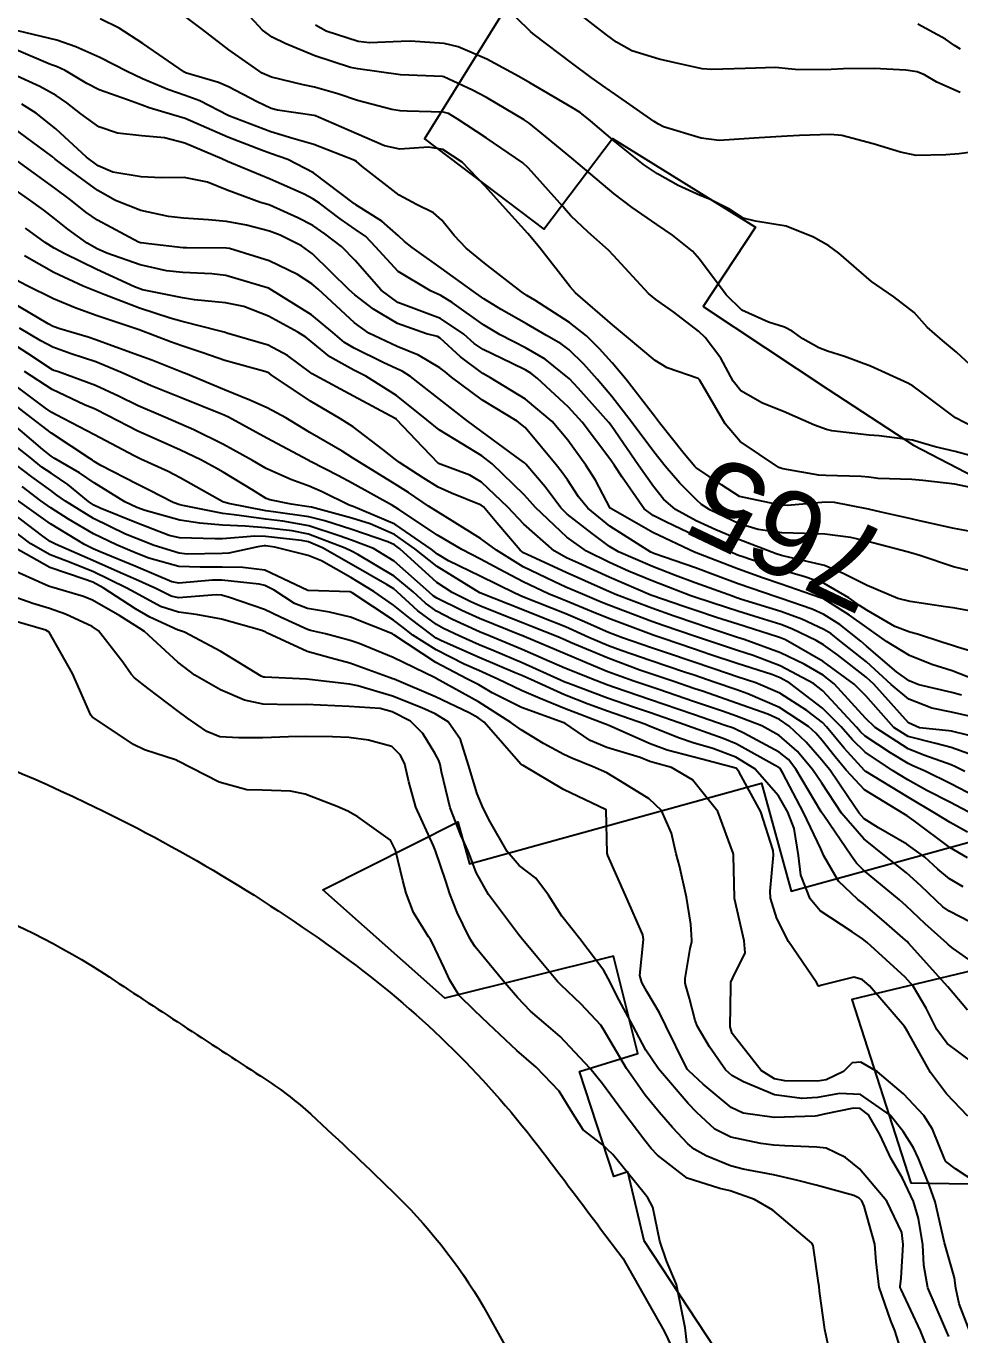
# Model space of a CAD drawing. Header units: metres. Extents: x 318500 to 325275, y 7408834 to 7428799.
# Drawn here: x 321041.2 to 321084.6, y 7409746 to 7409806.8 of the extents above; entities that cross this region are included whole.
import ezdxf
from ezdxf.enums import TextEntityAlignment as Align

# ---------------------------------------------------------------- set-up
doc = ezdxf.new("R2010")
doc.units = ezdxf.units.M
doc.header["$MEASUREMENT"] = 0
for name, color, linetype in [('Cotas', 45, 'Continuous'), ('Curvas de Nivel 1m', 11, 'Continuous'), ('Curvas de Nivel 5m', 15, 'Continuous'), ('Edificações', 30, 'Continuous'), ('Vias Primárias', 230, 'Continuous')]:
    doc.layers.add(name, color=color, linetype=linetype)
doc.styles.add('ARIAL', font='arial.ttf')

msp = doc.modelspace()

# ---------------------------------------------------------------- linework, layer by layer
at = {"layer": 'Curvas de Nivel 1m', "flags": 128}
for points, elevation in [([(321085.726, 7409800.98), (321084.58, 7409800.828), (321083.954, 7409800.774), (321082.579, 7409800.757), (321081.86, 7409800.898), (321080.587, 7409801.296), (321079.132, 7409801.672), (321078.593, 7409801.724), (321077.16, 7409801.673), (321076.591, 7409801.65), (321075.278, 7409801.575), (321074.589, 7409801.517), (321073.422, 7409801.453), (321072.589, 7409801.551), (321070.845, 7409802.078), (321070.598, 7409802.204), (321070.405, 7409802.332), (321068.612, 7409803.583), (321068.152, 7409803.893), (321067.472, 7409804.367), (321066.63, 7409805.015), (321064.779, 7409806.408), (321064.652, 7409806.516), (321062.71, 7409808.43)], 772), ([(321084.623, 7409803.677), (321083.545, 7409804.156), (321082.968, 7409804.499), (321082.635, 7409804.637), (321082.099, 7409804.711), (321080.636, 7409804.798), (321079.197, 7409804.773), (321078.635, 7409804.746), (321077.128, 7409804.735), (321076.635, 7409804.779), (321076.056, 7409804.836), (321074.635, 7409804.796), (321073.082, 7409804.741), (321072.635, 7409804.78), (321071.377, 7409805.059), (321070.639, 7409805.232), (321069.368, 7409805.618), (321068.645, 7409806.016), (321068.186, 7409806.357), (321066.667, 7409807.537)], 773), ([(321085.192, 7409785.314), (321084.38, 7409785.484), (321082.891, 7409785.654), (321082.383, 7409785.698), (321080.814, 7409785.747), (321080.376, 7409785.805), (321080.029, 7409785.847), (321078.377, 7409785.882), (321078.05, 7409785.898), (321076.379, 7409786.191), (321076.191, 7409786.252), (321074.398, 7409787.463), (321073.699, 7409788.281), (321072.673, 7409790.06), (321072.524, 7409790.299), (321072.489, 7409790.348), (321072.441, 7409790.389), (321071.015, 7409790.891), (321070.449, 7409791.228), (321069.117, 7409792.343), (321068.468, 7409792.879), (321066.745, 7409794.376), (321066.494, 7409794.649), (321065.133, 7409796.401), (321064.86, 7409796.742), (321064.527, 7409797.132), (321063.35, 7409798.422), (321062.553, 7409799.323), (321061.486, 7409800.446), (321060.578, 7409801.025), (321059.916, 7409801.134), (321058.578, 7409801.047), (321057.872, 7409801.205), (321056.589, 7409801.762), (321054.804, 7409802.537), (321054.661, 7409802.6), (321054.601, 7409802.614), (321052.895, 7409802.858), (321052.604, 7409802.939), (321051.944, 7409803.239), (321050.613, 7409803.936), (321050.154, 7409804.136), (321048.62, 7409804.597), (321048.604, 7409804.605), (321048.569, 7409804.621), (321046.64, 7409805.955), (321045.528, 7409806.661), (321044.657, 7409807.104)], 768), ([(321085.081, 7409786.814), (321084.399, 7409786.997), (321083.461, 7409787.215), (321082.404, 7409787.527), (321080.857, 7409787.734), (321080.404, 7409787.764), (321078.66, 7409787.963), (321078.407, 7409788.016), (321077.856, 7409788.228), (321076.419, 7409788.86), (321075.441, 7409789.244), (321074.433, 7409789.823), (321074.076, 7409790.275), (321073.508, 7409791.342), (321072.772, 7409792.295), (321072.464, 7409792.585), (321071.322, 7409793.473), (321070.486, 7409794.055), (321070.142, 7409794.333), (321068.516, 7409796.105), (321068.275, 7409796.354), (321067.342, 7409797.182), (321066.536, 7409797.952), (321066.336, 7409798.181), (321066.158, 7409798.386), (321064.566, 7409800.169), (321064.294, 7409800.413), (321062.587, 7409801.577), (321061.244, 7409802.45), (321060.84, 7409802.694), (321060.603, 7409802.762), (321058.921, 7409802.803), (321058.603, 7409802.82), (321058.215, 7409802.882), (321056.608, 7409803.305), (321055.698, 7409803.611), (321054.614, 7409803.924), (321054.094, 7409804.027), (321052.618, 7409804.382), (321052.181, 7409804.574), (321050.636, 7409805.652), (321049.408, 7409806.609), (321048.658, 7409807.162)], 769), ([(321086.08, 7409790.115), (321084.462, 7409791.617), (321083.81, 7409792.15), (321083.096, 7409792.781), (321082.483, 7409793.463), (321081.547, 7409794.179), (321080.501, 7409794.9), (321078.991, 7409796.213), (321078.525, 7409796.559), (321077.803, 7409796.959), (321076.538, 7409797.46), (321075.112, 7409797.693), (321074.544, 7409797.842), (321074.28, 7409798.008), (321073.873, 7409798.28), (321072.974, 7409798.721), (321072.549, 7409798.889), (321071.512, 7409799.36), (321070.564, 7409799.899), (321069.905, 7409800.337), (321068.585, 7409801.382), (321067.444, 7409802.367), (321066.969, 7409802.74), (321066.606, 7409802.968), (321065.707, 7409803.489), (321064.617, 7409804.119), (321064.113, 7409804.415), (321062.632, 7409805.225), (321061.299, 7409805.791), (321060.642, 7409805.953), (321059.073, 7409806.054), (321058.643, 7409806.043), (321057.169, 7409805.978), (321056.643, 7409806.045), (321055.164, 7409806.532), (321054.654, 7409806.798)], 771), ([(321084.645, 7409805.686), (321084.37, 7409805.867), (321083.943, 7409806.151), (321082.66, 7409806.855)], 774), ([(321085.2, 7409783.275), (321084.349, 7409783.423), (321082.737, 7409783.781), (321082.355, 7409783.869), (321080.96, 7409784.184), (321080.361, 7409784.315), (321078.784, 7409784.634), (321078.364, 7409784.651), (321076.608, 7409784.492), (321076.363, 7409784.507), (321076.063, 7409784.553), (321074.366, 7409784.912), (321073.537, 7409785.448), (321072.379, 7409786.222), (321072.336, 7409786.257), (321072.296, 7409786.301), (321071.798, 7409786.9), (321070.655, 7409788.326), (321070.415, 7409788.644), (321069.1, 7409790.343), (321068.448, 7409791.115), (321067.861, 7409791.766), (321067.253, 7409792.368), (321066.469, 7409792.996), (321064.863, 7409794.026), (321064.488, 7409794.247), (321064.242, 7409794.412), (321062.51, 7409795.746), (321061.672, 7409796.443), (321061.112, 7409797.038), (321060.533, 7409797.753), (321060.151, 7409798.08), (321059.354, 7409798.478), (321058.546, 7409798.901), (321056.817, 7409800.257), (321056.569, 7409800.465), (321056.494, 7409800.511), (321054.581, 7409801.262), (321053.602, 7409801.538), (321052.589, 7409801.847), (321050.626, 7409802.59), (321050.6, 7409802.605), (321049.29, 7409803.293), (321048.609, 7409803.541), (321047.791, 7409803.811), (321046.617, 7409804.306), (321045.904, 7409804.657), (321044.63, 7409805.307), (321043.529, 7409805.794), (321042.641, 7409806.102), (321040.833, 7409806.542)], 767), ([(321085.543, 7409781.346), (321084.322, 7409781.637), (321082.745, 7409782.164), (321082.332, 7409782.291), (321082.166, 7409782.339), (321080.339, 7409782.814), (321079.539, 7409783.005), (321078.344, 7409783.159), (321077.394, 7409783.185), (321076.345, 7409783.223), (321075.237, 7409783.371), (321074.351, 7409783.644), (321072.988, 7409784.291), (321072.607, 7409784.541), (321072.365, 7409784.758), (321071.595, 7409785.535), (321070.92, 7409786.322), (321070.39, 7409786.993), (321069.387, 7409788.34), (321068.428, 7409789.548), (321067.752, 7409790.36), (321067.138, 7409791.061), (321066.453, 7409791.727), (321066.074, 7409792.003), (321065.4, 7409792.396), (321064.468, 7409792.925), (321063.297, 7409793.602), (321062.485, 7409794.098), (321061.998, 7409794.437), (321060.506, 7409795.524), (321059.156, 7409796.48), (321058.797, 7409796.76), (321058.525, 7409797.014), (321057.742, 7409797.707), (321056.54, 7409798.464), (321056.511, 7409798.482), (321056.473, 7409798.511), (321054.561, 7409799.943), (321053.373, 7409800.558), (321052.574, 7409800.846), (321052.157, 7409800.993), (321050.585, 7409801.599), (321048.848, 7409802.364), (321048.598, 7409802.466), (321048.069, 7409802.628), (321046.924, 7409802.966), (321046.604, 7409803.088), (321045.925, 7409803.339), (321044.611, 7409803.794), (321044.033, 7409804.097), (321043.03, 7409804.694), (321042.623, 7409804.881), (321042.351, 7409804.977), (321040.635, 7409805.697)], 766), ([(321086.269, 7409777.38), (321084.496, 7409777.917), (321084.278, 7409777.988), (321083.78, 7409778.148), (321082.639, 7409778.52), (321082.284, 7409778.61), (321081.586, 7409778.878), (321080.294, 7409779.625), (321079.953, 7409779.852), (321079.445, 7409780.203), (321078.31, 7409780.863), (321077.358, 7409781.191), (321076.319, 7409781.495), (321074.475, 7409782.121), (321074.329, 7409782.173), (321074.082, 7409782.274), (321072.341, 7409783.061), (321070.94, 7409783.732), (321070.355, 7409784.022), (321069.945, 7409784.334), (321068.911, 7409785.808), (321068.56, 7409786.348), (321068.384, 7409786.601), (321067.053, 7409788.37), (321066.42, 7409789.067), (321064.968, 7409790.402), (321064.672, 7409790.636), (321064.444, 7409790.771), (321063.765, 7409791.099), (321062.453, 7409791.744), (321062.042, 7409792.022), (321061.553, 7409792.444), (321060.471, 7409793.177), (321059.354, 7409793.599), (321058.481, 7409793.923), (321057.71, 7409794.498), (321056.51, 7409795.875), (321055.867, 7409796.52), (321055.102, 7409797.107), (321054.53, 7409797.492), (321053.845, 7409797.862), (321052.539, 7409798.44), (321052.442, 7409798.474), (321052.098, 7409798.574), (321050.548, 7409799.144), (321049.649, 7409799.508), (321048.557, 7409799.727), (321047.484, 7409799.708), (321046.557, 7409799.759), (321045.247, 7409799.976), (321044.564, 7409800.271), (321044.018, 7409800.678), (321042.589, 7409801.987), (321041.685, 7409802.714), (321041.016, 7409803.136)], 764), ([(321086.037, 7409776.113), (321084.26, 7409776.807), (321083.311, 7409777.108), (321082.27, 7409777.523), (321081.207, 7409778.181), (321080.286, 7409778.826), (321079.482, 7409779.392), (321078.299, 7409780.142), (321078.244, 7409780.165), (321078.086, 7409780.223), (321076.309, 7409780.834), (321075.446, 7409781.125), (321074.319, 7409781.531), (321072.352, 7409782.3), (321072.33, 7409782.307), (321072.315, 7409782.316), (321070.344, 7409783.233), (321068.384, 7409784.35), (321068.36, 7409784.372), (321067.677, 7409785.664), (321067.229, 7409786.367), (321066.397, 7409787.527), (321065.664, 7409788.391), (321064.425, 7409789.437), (321062.793, 7409790.426), (321062.442, 7409790.63), (321061.396, 7409791.393), (321060.458, 7409792.267), (321060.336, 7409792.339), (321059.828, 7409792.469), (321058.467, 7409792.942), (321057.361, 7409793.616), (321056.487, 7409794.282), (321056.229, 7409794.514), (321054.515, 7409796.187), (321054.016, 7409796.548), (321053.015, 7409797.053), (321052.527, 7409797.235), (321051.456, 7409797.507), (321050.531, 7409797.681), (321049.688, 7409797.759), (321048.532, 7409797.842), (321047.825, 7409797.922), (321046.535, 7409798.2), (321045.359, 7409798.662), (321044.547, 7409799.131), (321042.999, 7409800.258), (321042.568, 7409800.587), (321042.417, 7409800.702), (321040.59, 7409802.05)], 763), ([(321084.687, 7409775.69), (321084.245, 7409775.802), (321082.706, 7409776.163), (321082.253, 7409776.341), (321081.675, 7409776.759), (321080.277, 7409777.96), (321080.002, 7409778.194), (321079.036, 7409778.958), (321078.292, 7409779.434), (321077.749, 7409779.683), (321076.299, 7409780.176), (321076.069, 7409780.252), (321074.309, 7409780.859), (321073.396, 7409781.201), (321072.319, 7409781.599), (321070.389, 7409782.269), (321070.329, 7409782.292), (321070.249, 7409782.331), (321068.348, 7409783.527), (321067.327, 7409784.365), (321066.893, 7409784.899), (321066.373, 7409785.686), (321066.081, 7409786.089), (321065.852, 7409786.388), (321064.406, 7409788.115), (321064.038, 7409788.414), (321062.424, 7409789.378), (321060.98, 7409790.452), (321060.683, 7409790.697), (321060.444, 7409790.889), (321059.446, 7409791.471), (321058.454, 7409791.876), (321057.138, 7409792.503), (321056.467, 7409792.985), (321054.787, 7409794.536), (321054.494, 7409794.787), (321053.832, 7409795.218), (321052.509, 7409795.863), (321050.671, 7409796.435), (321050.518, 7409796.451), (321048.678, 7409796.457), (321048.518, 7409796.462), (321046.915, 7409796.644), (321046.557, 7409796.686), (321046.52, 7409796.697), (321046.44, 7409796.732), (321044.531, 7409797.751), (321043.98, 7409798.124), (321043.27, 7409798.689), (321042.548, 7409799.239), (321040.787, 7409800.506)], 762), ([(321085.808, 7409774.535), (321084.231, 7409774.889), (321083.314, 7409775.073), (321082.24, 7409775.489), (321081.413, 7409776.178), (321080.266, 7409777.224), (321079.037, 7409778.209), (321078.608, 7409778.54), (321078.285, 7409778.739), (321077.269, 7409779.214), (321076.293, 7409779.566), (321074.423, 7409780.144), (321074.299, 7409780.187), (321074.233, 7409780.205), (321074.043, 7409780.274), (321072.309, 7409780.908), (321071.388, 7409781.24), (321070.32, 7409781.652), (321068.738, 7409782.346), (321068.333, 7409782.583), (321067.519, 7409783.185), (321066.356, 7409784.085), (321066.061, 7409784.384), (321065.332, 7409785.358), (321064.441, 7409786.409), (321064.381, 7409786.467), (321064.167, 7409786.629), (321062.402, 7409787.922), (321061.69, 7409788.441), (321060.424, 7409789.424), (321059.084, 7409790.48), (321058.684, 7409790.728), (321058.443, 7409790.838), (321057.804, 7409791.138), (321056.453, 7409791.805), (321056.008, 7409792.069), (321055.472, 7409792.525), (321054.472, 7409793.354), (321052.512, 7409794.57), (321052.49, 7409794.582), (321052.474, 7409794.587), (321050.499, 7409795.174), (321049.839, 7409795.26), (321048.5, 7409795.314), (321047.736, 7409795.397), (321046.505, 7409795.678), (321044.958, 7409796.22), (321044.516, 7409796.417), (321044.055, 7409796.677), (321043.157, 7409797.321), (321042.531, 7409797.819), (321042.034, 7409798.207), (321041.321, 7409798.718), (321040.548, 7409799.256)], 761), ([(321085.036, 7409772.955), (321084.211, 7409773.255), (321083.492, 7409773.43), (321082.216, 7409773.77), (321081.544, 7409774.177), (321080.242, 7409775.644), (321079.694, 7409776.198), (321078.265, 7409777.251), (321076.507, 7409778.247), (321076.353, 7409778.321), (321076.281, 7409778.346), (321076.141, 7409778.392), (321074.287, 7409778.976), (321073.302, 7409779.296), (321072.293, 7409779.63), (321071.788, 7409779.801), (321070.3, 7409780.308), (321070.244, 7409780.331), (321068.312, 7409781.171), (321066.883, 7409781.81), (321066.325, 7409782.062), (321065.754, 7409782.389), (321064.348, 7409783.633), (321063.606, 7409784.418), (321062.371, 7409785.57), (321061.83, 7409785.894), (321060.38, 7409786.447), (321059.658, 7409787.204), (321058.434, 7409788.49), (321058.41, 7409788.511), (321058.363, 7409788.538), (321056.426, 7409789.571), (321054.644, 7409790.537), (321054.514, 7409790.612), (321054.441, 7409790.662), (321053.356, 7409791.463), (321052.454, 7409791.947), (321050.547, 7409792.501), (321050.459, 7409792.524), (321050.409, 7409792.54), (321050.224, 7409792.594), (321048.466, 7409793.045), (321047.908, 7409793.189), (321046.475, 7409793.651), (321044.872, 7409794.278), (321044.486, 7409794.432), (321043.86, 7409794.679), (321042.499, 7409795.32), (321041.136, 7409796.095)], 759), ([(321084.841, 7409772.13), (321084.415, 7409772.35), (321084.203, 7409772.442), (321082.941, 7409772.892), (321082.21, 7409773.195), (321080.681, 7409774.185), (321080.226, 7409774.617), (321078.766, 7409776.212), (321078.256, 7409776.614), (321077.371, 7409777.126), (321076.271, 7409777.652), (321074.581, 7409778.267), (321074.281, 7409778.365), (321072.834, 7409778.841), (321072.287, 7409779.024), (321071.326, 7409779.35), (321070.294, 7409779.718), (321068.649, 7409780.347), (321068.302, 7409780.492), (321068.056, 7409780.601), (321066.315, 7409781.384), (321064.537, 7409782.197), (321064.328, 7409782.298), (321064.172, 7409782.412), (321063.083, 7409783.689), (321062.466, 7409784.429), (321062.361, 7409784.512), (321060.981, 7409785.065), (321060.369, 7409785.349), (321059.672, 7409785.77), (321058.569, 7409786.487), (321058.382, 7409786.626), (321057.787, 7409787.098), (321056.405, 7409788.151), (321055.826, 7409788.519), (321054.422, 7409789.34), (321052.606, 7409790.568), (321052.507, 7409790.636), (321052.441, 7409790.673), (321052.299, 7409790.714), (321050.446, 7409791.233), (321049.422, 7409791.578), (321048.453, 7409791.915), (321047.926, 7409792.099), (321046.46, 7409792.65), (321044.47, 7409793.313), (321043.49, 7409793.67), (321042.481, 7409794.091), (321041.23, 7409794.719), (321040.496, 7409795.104)], 758), ([(321085.322, 7409770.983), (321084.191, 7409771.567), (321083.007, 7409772.158), (321082.43, 7409772.394), (321082.203, 7409772.501), (321081.387, 7409773), (321080.216, 7409773.78), (321080.001, 7409773.976), (321079.806, 7409774.196), (321078.245, 7409775.879), (321077.807, 7409776.227), (321076.262, 7409777.041), (321075.01, 7409777.521), (321074.272, 7409777.757), (321072.65, 7409778.294), (321072.37, 7409778.387), (321072.281, 7409778.418), (321070.866, 7409778.902), (321070.288, 7409779.108), (321069.07, 7409779.564), (321068.295, 7409779.861), (321067.945, 7409780.003), (321067.07, 7409780.368), (321066.305, 7409780.703), (321065.737, 7409780.96), (321064.319, 7409781.647), (321063.072, 7409782.423), (321062.338, 7409782.962), (321061.017, 7409783.783), (321060.356, 7409784.179), (321059.917, 7409784.467), (321058.984, 7409785.099), (321058.37, 7409785.486), (321056.7, 7409786.507), (321056.383, 7409786.709), (321055.895, 7409787.01), (321054.4, 7409787.889), (321053.283, 7409788.557), (321052.417, 7409789.034), (321051.609, 7409789.391), (321050.429, 7409789.872), (321048.612, 7409790.617), (321048.486, 7409790.665), (321048.441, 7409790.685), (321047.048, 7409791.243), (321046.448, 7409791.465), (321045.207, 7409791.908), (321044.455, 7409792.191), (321044.095, 7409792.314), (321042.783, 7409792.695), (321042.462, 7409792.812), (321042.24, 7409792.927), (321040.479, 7409793.975)], 757), ([(321085.265, 7409770.124), (321084.178, 7409770.693), (321083.085, 7409771.258), (321082.194, 7409771.752), (321081.48, 7409772.177), (321080.209, 7409773.041), (321079.616, 7409773.601), (321079.093, 7409774.207), (321078.233, 7409775.084), (321076.703, 7409776.243), (321076.254, 7409776.495), (321075.867, 7409776.643), (321074.263, 7409777.154), (321072.988, 7409777.571), (321072.273, 7409777.812), (321070.776, 7409778.323), (321070.403, 7409778.45), (321070.282, 7409778.493), (321070.029, 7409778.586), (321068.289, 7409779.239), (321067.496, 7409779.566), (321066.297, 7409780.06), (321066.067, 7409780.152), (321065.491, 7409780.392), (321064.308, 7409780.953), (321063.197, 7409781.541), (321062.324, 7409781.997), (321061.469, 7409782.443), (321060.34, 7409783.121), (321058.541, 7409784.303), (321058.359, 7409784.42), (321058.234, 7409784.491), (321056.37, 7409785.535), (321055.731, 7409785.877), (321054.433, 7409786.539), (321054.38, 7409786.567), (321054.321, 7409786.6), (321052.396, 7409787.626), (321050.612, 7409788.588), (321050.411, 7409788.686), (321050.254, 7409788.751), (321048.423, 7409789.49), (321047.017, 7409790.056), (321046.435, 7409790.311), (321045.682, 7409790.658), (321044.445, 7409791.168), (321043.299, 7409791.538), (321042.452, 7409791.852), (321041.892, 7409792.146), (321040.897, 7409792.723)], 756), ([(321084.966, 7409768.128), (321084.147, 7409768.613), (321082.484, 7409769.847), (321082.169, 7409770.078), (321082.012, 7409770.172), (321080.187, 7409771.292), (321079.324, 7409772.203), (321078.819, 7409772.823), (321078.214, 7409773.573), (321077.913, 7409773.921), (321077.573, 7409774.23), (321076.233, 7409775.107), (321074.761, 7409775.746), (321074.245, 7409775.926), (321073.188, 7409776.286), (321072.255, 7409776.605), (321071.811, 7409776.752), (321070.264, 7409777.28), (321068.864, 7409777.751), (321068.274, 7409777.97), (321067.374, 7409778.364), (321066.617, 7409778.709), (321066.285, 7409778.852), (321065.184, 7409779.291), (321064.292, 7409779.645), (321062.3, 7409780.43), (321060.318, 7409781.652), (321059.283, 7409782.476), (321058.34, 7409783.151), (321057.203, 7409783.645), (321056.351, 7409783.91), (321054.478, 7409784.418), (321054.358, 7409784.438), (321053.532, 7409784.552), (321052.544, 7409784.75), (321052.363, 7409784.824), (321051.746, 7409785.197), (321050.374, 7409786.035), (321050.019, 7409786.238), (321049.332, 7409786.606), (321048.387, 7409787.064), (321047.627, 7409787.396), (321046.4, 7409787.951), (321045.021, 7409788.664), (321044.414, 7409788.963), (321043.927, 7409789.168), (321042.428, 7409789.888), (321041.129, 7409790.72)], 754), ([(321084.771, 7409766.775), (321084.13, 7409767.155), (321083.593, 7409767.606), (321082.983, 7409768.157), (321082.149, 7409768.768), (321080.829, 7409769.515), (321080.166, 7409769.937), (321079.933, 7409770.194), (321079.409, 7409770.974), (321078.567, 7409772.214), (321078.405, 7409772.42), (321078.204, 7409772.663), (321077.476, 7409773.495), (321076.686, 7409774.243), (321076.225, 7409774.556), (321075.688, 7409774.796), (321074.236, 7409775.309), (321072.689, 7409775.848), (321072.245, 7409775.995), (321071.324, 7409776.314), (321070.255, 7409776.676), (321069.742, 7409776.851), (321068.266, 7409777.394), (321066.516, 7409778.136), (321066.278, 7409778.239), (321065.926, 7409778.385), (321064.743, 7409778.861), (321064.286, 7409779.042), (321063.266, 7409779.445), (321062.294, 7409779.837), (321061.88, 7409780.02), (321061.011, 7409780.449), (321060.307, 7409780.922), (321058.577, 7409782.486), (321058.333, 7409782.67), (321058.022, 7409782.806), (321056.343, 7409783.385), (321055.101, 7409783.776), (321054.351, 7409783.966), (321052.714, 7409784.206), (321052.355, 7409784.251), (321050.623, 7409784.587), (321050.361, 7409784.67), (321049.122, 7409785.363), (321048.372, 7409785.777), (321047.814, 7409786.068), (321046.55, 7409786.647), (321046.381, 7409786.729), (321046.234, 7409786.799), (321044.396, 7409787.768), (321042.611, 7409788.697), (321042.412, 7409788.809), (321042.108, 7409789.011), (321040.433, 7409790.269)], 753), ([(321085.111, 7409765.131), (321084.113, 7409765.643), (321083.826, 7409765.855), (321083.511, 7409766.149), (321082.794, 7409766.827), (321082.133, 7409767.437), (321081.184, 7409768.18), (321080.152, 7409769.016), (321079.11, 7409770.206), (321078.191, 7409771.594), (321077.766, 7409772.227), (321077.056, 7409773.084), (321076.216, 7409773.816), (321075.403, 7409774.258), (321074.227, 7409774.707), (321073.576, 7409774.934), (321072.236, 7409775.392), (321070.628, 7409775.941), (321070.246, 7409776.07), (321069.454, 7409776.338), (321068.256, 7409776.77), (321067.581, 7409777.04), (321066.268, 7409777.598), (321064.354, 7409778.409), (321064.302, 7409778.432), (321064.28, 7409778.439), (321064.232, 7409778.459), (321062.288, 7409779.241), (321061.459, 7409779.61), (321060.297, 7409780.181), (321060.13, 7409780.295), (321059.943, 7409780.465), (321058.321, 7409781.914), (321057.356, 7409782.5), (321056.336, 7409782.889), (321055.768, 7409783.089), (321054.345, 7409783.544), (321053.147, 7409783.759), (321052.349, 7409783.859), (321050.883, 7409784.054), (321050.353, 7409784.121), (321048.49, 7409784.486), (321048.359, 7409784.52), (321048.049, 7409784.625), (321046.925, 7409785.201), (321046.368, 7409785.482), (321044.689, 7409786.355), (321044.379, 7409786.542), (321044.301, 7409786.593), (321044.178, 7409786.673), (321042.397, 7409787.852), (321041.252, 7409788.717), (321040.42, 7409789.37)], 752), ([(321086.068, 7409762.671), (321084.303, 7409763.921), (321084.089, 7409764.091), (321084.028, 7409764.141), (321083.006, 7409765.059), (321082.116, 7409765.898), (321081.813, 7409766.173), (321080.134, 7409767.561), (321079.816, 7409767.875), (321079.58, 7409768.198), (321078.296, 7409770.09), (321078.199, 7409770.22), (321078.171, 7409770.265), (321076.996, 7409772.238), (321076.649, 7409772.688), (321076.208, 7409773.037), (321074.568, 7409773.915), (321074.218, 7409774.09), (321074.093, 7409774.146), (321073.708, 7409774.278), (321072.227, 7409774.788), (321071.506, 7409775.036), (321070.237, 7409775.464), (321068.557, 7409776.035), (321068.247, 7409776.142), (321067.689, 7409776.358), (321066.258, 7409776.942), (321065.298, 7409777.361), (321064.271, 7409777.805), (321062.777, 7409778.425), (321062.282, 7409778.631), (321061.034, 7409779.196), (321060.291, 7409779.585), (321059.778, 7409779.95), (321059.203, 7409780.476), (321058.311, 7409781.211), (321056.623, 7409782.209), (321056.328, 7409782.371), (321056.047, 7409782.514), (321054.339, 7409783.157), (321053.579, 7409783.313), (321052.343, 7409783.457), (321051.387, 7409783.537), (321050.345, 7409783.573), (321049.284, 7409783.668), (321048.348, 7409783.816), (321046.738, 7409784.26), (321046.356, 7409784.399), (321045.8, 7409784.656), (321044.369, 7409785.546), (321043.699, 7409786.006), (321042.509, 7409786.698), (321042.381, 7409786.781), (321041.991, 7409787.101), (321040.406, 7409788.438)], 751), ([(321085.89, 7409758.112), (321084.03, 7409759.499), (321083.539, 7409760.148), (321083.04, 7409761.146), (321082.436, 7409762.164), (321082.066, 7409762.589), (321080.3, 7409764.188), (321080.093, 7409764.36), (321079.6, 7409764.695), (321078.112, 7409765.67), (321077.65, 7409766.227), (321077.22, 7409767.323), (321077.108, 7409768.235), (321076.912, 7409769.485), (321076.619, 7409770.243), (321076.181, 7409771.001), (321075.084, 7409772.261), (321074.205, 7409772.805), (321073.123, 7409773.2), (321072.212, 7409773.476), (321071.583, 7409773.679), (321070.219, 7409774.232), (321069.962, 7409774.333), (321068.229, 7409774.938), (321067.333, 7409775.265), (321066.24, 7409775.695), (321064.672, 7409776.404), (321064.253, 7409776.592), (321063.942, 7409776.726), (321062.265, 7409777.435), (321060.522, 7409778.211), (321060.278, 7409778.333), (321060.078, 7409778.463), (321059.055, 7409779.246), (321058.294, 7409779.866), (321057.375, 7409780.499), (321056.309, 7409781.141), (321054.935, 7409781.916), (321054.324, 7409782.173), (321052.771, 7409782.563), (321052.331, 7409782.623), (321052.277, 7409782.625), (321051.974, 7409782.574), (321050.628, 7409782.285), (321050.325, 7409782.266), (321048.701, 7409782.238), (321048.325, 7409782.276), (321047.156, 7409782.638), (321046.335, 7409782.958), (321045.832, 7409783.161), (321044.348, 7409783.881), (321043.041, 7409784.69), (321042.644, 7409784.977), (321042.365, 7409785.182), (321041.483, 7409785.825), (321040.379, 7409786.661)], 749), ([(321084.988, 7409756.125), (321083.995, 7409757.162), (321083.251, 7409758.151), (321082.22, 7409759.984), (321082.114, 7409760.169), (321082.088, 7409760.216), (321082.041, 7409760.289), (321080.414, 7409762.186), (321080.064, 7409762.468), (321079.685, 7409762.576), (321078.199, 7409762.218), (321078.06, 7409762.173), (321078.021, 7409762.182), (321078.006, 7409762.221), (321077.953, 7409762.33), (321076.652, 7409764.242), (321076.106, 7409765.313), (321075.815, 7409766.253), (321075.79, 7409766.586), (321075.951, 7409768.252), (321075.935, 7409768.46), (321075.362, 7409770.258), (321074.356, 7409772.11), (321074.229, 7409772.27), (321074.2, 7409772.287), (321072.619, 7409772.709), (321072.205, 7409772.815), (321071.015, 7409773.125), (321070.211, 7409773.42), (321068.299, 7409774.27), (321068.219, 7409774.298), (321068.183, 7409774.314), (321068.096, 7409774.352), (321066.23, 7409775.069), (321065.108, 7409775.526), (321064.242, 7409775.895), (321063.142, 7409776.421), (321062.256, 7409776.828), (321061.574, 7409777.126), (321060.27, 7409777.785), (321059.192, 7409778.476), (321058.674, 7409778.874), (321058.287, 7409779.171), (321056.367, 7409780.442), (321056.3, 7409780.473), (321056.271, 7409780.482), (321054.3, 7409780.54), (321052.314, 7409781.485), (321051.284, 7409781.612), (321050.316, 7409781.627), (321049.298, 7409781.622), (321048.316, 7409781.657), (321046.92, 7409782.042), (321046.325, 7409782.284), (321045.413, 7409782.659), (321044.338, 7409783.176), (321043.183, 7409783.852), (321042.355, 7409784.383), (321041.894, 7409784.707), (321041.02, 7409785.373)], 748), ([(321085.075, 7409746.122), (321084.587, 7409747.411), (321084.432, 7409748.132), (321084.37, 7409748.618), (321083.922, 7409750.14), (321083.901, 7409750.239), (321083.46, 7409752.147), (321083.205, 7409752.887), (321082.688, 7409754.159), (321082.453, 7409754.651), (321081.972, 7409755.416), (321081.368, 7409756.176), (321079.994, 7409757.136), (321079.023, 7409757.177), (321077.992, 7409756.998), (321077.269, 7409756.953), (321075.993, 7409757.121), (321074.549, 7409757.717), (321074.006, 7409758.021), (321073.719, 7409758.274), (321072.971, 7409759.341), (321072.415, 7409760.294), (321072.313, 7409760.567), (321072.053, 7409761.6), (321071.892, 7409762.137), (321071.848, 7409762.303), (321071.844, 7409762.523), (321072.084, 7409763.911), (321072.15, 7409764.238), (321072.152, 7409764.299), (321072.101, 7409765.039), (321071.914, 7409766.303), (321071.574, 7409767.748), (321071.426, 7409768.311), (321071.203, 7409769.266), (321070.751, 7409770.321), (321070.178, 7409770.872), (321068.839, 7409771.694), (321068.196, 7409772.07), (321067.57, 7409772.359), (321066.581, 7409772.752), (321066.206, 7409772.931), (321065.254, 7409773.438), (321064.217, 7409774.07), (321063.74, 7409774.415), (321062.234, 7409775.372), (321060.274, 7409776.46), (321060.25, 7409776.475), (321060.221, 7409776.49), (321058.264, 7409777.429), (321056.689, 7409778.09), (321056.276, 7409778.228), (321055.132, 7409778.527), (321054.434, 7409778.69), (321054.282, 7409778.733), (321053.034, 7409779.305), (321052.291, 7409779.662), (321050.662, 7409780.221), (321050.297, 7409780.325), (321050.041, 7409780.337), (321048.296, 7409780.201), (321047.951, 7409780.279), (321047.239, 7409780.636), (321046.306, 7409781.058), (321045.6, 7409781.368), (321044.319, 7409781.943), (321042.576, 7409782.696), (321042.332, 7409782.826), (321041.92, 7409783.122), (321040.354, 7409784.306)], 746), ([(321085.938, 7409752.676), (321084.405, 7409753.682), (321083.958, 7409754.022), (321083.893, 7409754.141), (321083.34, 7409755.516), (321082.941, 7409756.156), (321081.995, 7409757.168), (321080.777, 7409758.182), (321080.017, 7409758.643), (321079.614, 7409758.598), (321079.201, 7409758.202), (321078.405, 7409757.813), (321078.003, 7409757.752), (321076.471, 7409757.775), (321076.004, 7409757.863), (321075.378, 7409758.256), (321074.036, 7409759.97), (321073.931, 7409760.272), (321073.961, 7409762.173), (321073.964, 7409762.271), (321073.974, 7409762.359), (321074.064, 7409762.551), (321074.631, 7409763.715), (321074.591, 7409764.265), (321074.145, 7409766.245), (321074.138, 7409766.27), (321074.127, 7409766.932), (321074.095, 7409768.226), (321074.088, 7409768.271), (321074.075, 7409768.337), (321073.36, 7409770.282), (321072.192, 7409771.746), (321071.203, 7409772.315), (321070.414, 7409772.538), (321070.203, 7409772.605), (321069.759, 7409772.78), (321068.209, 7409773.253), (321067.431, 7409773.581), (321066.245, 7409774.38), (321066.22, 7409774.393), (321066.202, 7409774.399), (321064.231, 7409775.111), (321062.876, 7409775.788), (321062.246, 7409776.155), (321061.696, 7409776.438), (321060.261, 7409777.205), (321058.306, 7409778.49), (321058.235, 7409778.536), (321056.288, 7409779.303), (321055.306, 7409779.541), (321054.292, 7409779.702), (321053.68, 7409779.935), (321052.733, 7409780.564), (321052.303, 7409780.782), (321052.042, 7409780.835), (321050.307, 7409781.027), (321049.873, 7409781.03), (321048.304, 7409780.886), (321047.979, 7409780.95), (321046.315, 7409781.656), (321044.645, 7409782.347), (321044.327, 7409782.481), (321043.929, 7409782.676), (321042.344, 7409783.642), (321040.822, 7409784.723)], 747), ([(321083.411, 7409744.562), (321082.786, 7409746.156), (321081.879, 7409748.078), (321081.841, 7409748.17), (321081.835, 7409748.216), (321081.884, 7409748.6), (321081.984, 7409750.169), (321081.908, 7409750.724), (321081.221, 7409752.177), (321079.952, 7409753.677), (321079.295, 7409754.2), (321078.395, 7409754.644), (321077.965, 7409754.688), (321076.47, 7409754.748), (321075.965, 7409754.785), (321075.369, 7409754.853), (321073.969, 7409755.152), (321073.22, 7409755.528), (321072.386, 7409756.294), (321071.986, 7409756.711), (321070.598, 7409758.321), (321070.023, 7409759.2), (321069.415, 7409760.336), (321068.673, 7409761.724), (321068.365, 7409762.347), (321068.068, 7409762.894), (321066.942, 7409764.367), (321066.106, 7409765.421), (321065.492, 7409766.389), (321064.907, 7409767.177), (321064.134, 7409767.773), (321063.577, 7409768.416), (321062.786, 7409769.798), (321062.462, 7409770.427), (321062.18, 7409771.095), (321061.768, 7409772.436), (321061.396, 7409773.627), (321060.821, 7409774.451), (321060.225, 7409774.82), (321059.599, 7409775.1), (321058.237, 7409775.639), (321056.634, 7409776.116), (321056.245, 7409776.188), (321054.375, 7409776.412), (321054.248, 7409776.424), (321052.305, 7409776.514), (321052.249, 7409776.524), (321052.143, 7409776.571), (321050.267, 7409777.71), (321048.572, 7409778.616), (321048.345, 7409778.683), (321048.281, 7409778.709), (321046.956, 7409779.309), (321046.29, 7409779.692), (321044.798, 7409780.665), (321044.304, 7409780.931), (321043.91, 7409781.072), (321042.314, 7409781.617), (321040.353, 7409782.706)], 744), ([(321081.838, 7409745.385), (321081.585, 7409746.173), (321081.41, 7409746.621), (321080.859, 7409748.18), (321080.718, 7409749.355), (321080.663, 7409750.182), (321080.166, 7409751.948), (321080.051, 7409752.189), (321079.932, 7409752.322), (321079.689, 7409752.438), (321077.941, 7409752.927), (321077.019, 7409753.159), (321075.947, 7409753.404), (321074.548, 7409753.667), (321073.953, 7409753.827), (321072.814, 7409754.287), (321072.263, 7409754.596), (321071.965, 7409754.845), (321071.263, 7409755.601), (321070.642, 7409756.32), (321069.992, 7409757.109), (321069.122, 7409758.339), (321068.037, 7409760.179), (321067.921, 7409760.352), (321067.008, 7409761.324), (321066.059, 7409762.233), (321065.983, 7409762.305), (321065.909, 7409762.382), (321064.976, 7409763.498), (321064.216, 7409764.408), (321064.092, 7409764.558), (321062.703, 7409766.424), (321062.13, 7409767.453), (321061.867, 7409768.163), (321061.757, 7409768.436), (321061.419, 7409769.172), (321060.915, 7409770.449), (321060.524, 7409772.126), (321060.45, 7409772.456), (321060.387, 7409772.642), (321060.205, 7409772.985), (321059.65, 7409773.904), (321059.078, 7409774.477), (321058.226, 7409774.916), (321057.665, 7409775.059), (321056.23, 7409775.157), (321055.562, 7409775.189), (321054.231, 7409775.245), (321053.55, 7409775.23), (321052.23, 7409775.257), (321051.355, 7409775.457), (321050.24, 7409775.925), (321049.045, 7409776.608), (321048.259, 7409777.218), (321046.718, 7409778.643), (321046.448, 7409778.814), (321046.283, 7409778.911), (321045.572, 7409779.372), (321044.294, 7409780.093), (321043.885, 7409780.265), (321042.4, 7409780.699), (321042.3, 7409780.73), (321042.256, 7409780.746), (321040.313, 7409781.609)], 743), ([(321078.481, 7409745.57), (321078.332, 7409746.213), (321078.094, 7409748), (321078.069, 7409748.217), (321078.046, 7409748.382), (321077.893, 7409749.474), (321077.793, 7409750.115), (321077.73, 7409750.223), (321075.923, 7409751.765), (321075.061, 7409752.259), (321073.936, 7409752.652), (321073.45, 7409752.764), (321071.944, 7409753.25), (321070.554, 7409754.321), (321070.265, 7409754.628), (321069.967, 7409754.993), (321068.945, 7409756.34), (321067.999, 7409757.624), (321067.409, 7409758.359), (321066.032, 7409759.827), (321065.391, 7409760.39), (321064.657, 7409761.012), (321064.052, 7409761.639), (321063.381, 7409762.417), (321062.083, 7409763.995), (321061.907, 7409764.252), (321061.803, 7409764.434), (321061.244, 7409765.58), (321060.912, 7409766.448), (321060.717, 7409767.043), (321060.243, 7409768.458), (321060.143, 7409768.689), (321059.329, 7409770.473), (321059.004, 7409771.662), (321058.812, 7409772.481), (321058.617, 7409772.897), (321058.208, 7409773.296), (321057.122, 7409773.589), (321056.212, 7409773.71), (321055.445, 7409773.754), (321054.212, 7409773.766), (321053.411, 7409773.751), (321052.211, 7409773.703), (321051.095, 7409773.697), (321050.212, 7409773.749), (321049.604, 7409773.989), (321048.712, 7409774.613), (321048.225, 7409774.972), (321046.891, 7409775.989), (321046.248, 7409776.485), (321046.095, 7409776.652), (321045.699, 7409777.215), (321044.573, 7409778.667), (321044.282, 7409778.876), (321043.048, 7409779.449), (321042.29, 7409779.706), (321041.517, 7409779.937), (321040.296, 7409780.369)], 742), ([(321072.083, 7409744.296), (321071.85, 7409746.3), (321071.446, 7409748.307), (321070.984, 7409749.407), (321070.663, 7409750.319), (321070.346, 7409751.901), (321070.109, 7409752.327), (321069.933, 7409752.556), (321068.479, 7409754.345), (321067.965, 7409754.825), (321067.098, 7409755.49), (321066.552, 7409756.371), (321065.994, 7409757.284), (321064.913, 7409758.396), (321064.021, 7409759.174), (321062.707, 7409760.423), (321062.046, 7409761.034), (321061.342, 7409761.729), (321060.91, 7409762.447), (321060.64, 7409763.023), (321060.086, 7409764.19), (321059.99, 7409764.363), (321059.91, 7409764.463), (321059.215, 7409765.582), (321058.872, 7409766.479), (321058.717, 7409767.072), (321058.384, 7409768.486), (321058.147, 7409768.949), (321056.634, 7409770.034), (321056.167, 7409770.288), (321055.665, 7409770.518), (321054.178, 7409771.082), (321053.499, 7409771.231), (321052.18, 7409771.264), (321051.477, 7409771.281), (321050.186, 7409771.647), (321048.279, 7409772.619), (321048.228, 7409772.648), (321048.2, 7409772.662), (321046.712, 7409773.149), (321046.207, 7409773.396), (321044.287, 7409774.669), (321044.221, 7409774.747), (321043.364, 7409776.683), (321042.279, 7409778.604), (321042.12, 7409778.702), (321040.685, 7409779.125)], 741)]:
    msp.add_lwpolyline(points, dxfattribs=dict(at, elevation=elevation))
at = {"layer": 'Curvas de Nivel 5m', "flags": 128}
for points, elevation in [([(321085.246, 7409788.127), (321084.416, 7409788.557), (321082.867, 7409789.73), (321082.438, 7409790.032), (321082.191, 7409790.172), (321080.452, 7409790.966), (321079.246, 7409791.421), (321078.462, 7409791.659), (321078.051, 7409791.813), (321077.311, 7409792.237), (321076.811, 7409792.591), (321076.468, 7409792.778), (321075.715, 7409793.014), (321074.479, 7409793.567), (321073.752, 7409794.281), (321072.514, 7409795.929), (321072.179, 7409796.305), (321071.262, 7409797.054), (321070.532, 7409797.551), (321069.379, 7409798.342), (321068.549, 7409798.973), (321066.864, 7409800.376), (321066.574, 7409800.622), (321065.35, 7409801.637), (321064.598, 7409802.248), (321064.362, 7409802.412), (321062.61, 7409803.437), (321061.962, 7409803.788), (321060.619, 7409804.401), (321060.571, 7409804.412), (321058.62, 7409804.49), (321056.624, 7409804.774), (321056.296, 7409804.844), (321054.633, 7409805.381), (321053.254, 7409805.948), (321052.645, 7409806.243), (321052.191, 7409806.575), (321050.675, 7409808.234)], 770), ([(321085.665, 7409779.484), (321084.296, 7409779.736), (321083.94, 7409779.789), (321082.299, 7409780.026), (321081.731, 7409780.176), (321080.309, 7409780.78), (321079.184, 7409781.34), (321078.322, 7409781.7), (321076.443, 7409782.134), (321076.329, 7409782.163), (321076.071, 7409782.253), (321074.34, 7409782.914), (321073.269, 7409783.363), (321072.352, 7409783.784), (321071.399, 7409784.314), (321070.833, 7409784.791), (321070.37, 7409785.372), (321069.695, 7409786.337), (321068.408, 7409788.215), (321068.302, 7409788.352), (321066.864, 7409789.943), (321066.462, 7409790.38), (321065.334, 7409791.282), (321064.454, 7409791.8), (321063.239, 7409792.422), (321062.467, 7409792.887), (321061.01, 7409793.924), (321060.487, 7409794.244), (321060.004, 7409794.467), (321058.503, 7409795.355), (321057.448, 7409796.501), (321057.001, 7409796.981), (321056.528, 7409797.32), (321055.814, 7409797.802), (321054.843, 7409798.535), (321054.543, 7409798.744), (321054.139, 7409798.954), (321052.556, 7409799.652), (321050.763, 7409800.392), (321050.568, 7409800.477), (321050.312, 7409800.594), (321048.581, 7409801.33), (321047.646, 7409801.573), (321046.585, 7409801.661), (321045.461, 7409801.787), (321044.591, 7409802.075), (321043.753, 7409802.683), (321043.109, 7409803.196), (321042.608, 7409803.53), (321041.851, 7409803.95), (321040.618, 7409804.512)], 765), ([(321085.74, 7409773.642), (321084.219, 7409774.004), (321084.098, 7409774.021), (321082.74, 7409774.162), (321082.223, 7409774.403), (321080.609, 7409776.186), (321080.255, 7409776.525), (321078.921, 7409777.559), (321078.277, 7409778.026), (321077.937, 7409778.225), (321076.806, 7409778.763), (321076.287, 7409778.958), (321075.279, 7409779.272), (321074.293, 7409779.58), (321073.768, 7409779.751), (321072.299, 7409780.234), (321072.248, 7409780.249), (321072.101, 7409780.303), (321070.31, 7409780.988), (321069.21, 7409781.447), (321068.322, 7409781.84), (321067.265, 7409782.366), (321066.34, 7409783.019), (321064.881, 7409784.402), (321064.637, 7409784.68), (321064.366, 7409784.985), (321062.871, 7409786.425), (321062.386, 7409786.8), (321061.481, 7409787.356), (321060.403, 7409788.014), (321059.835, 7409788.469), (321058.427, 7409789.602), (321057.002, 7409790.504), (321056.443, 7409790.782), (321055.324, 7409791.402), (321054.456, 7409792.105), (321054.218, 7409792.304), (321053.844, 7409792.549), (321052.471, 7409793.29), (321051.327, 7409793.731), (321050.48, 7409793.901), (321049.041, 7409794.052), (321048.483, 7409794.141), (321046.622, 7409794.514), (321046.489, 7409794.55), (321046.251, 7409794.652), (321044.502, 7409795.459), (321043.016, 7409796.189), (321042.516, 7409796.443), (321042.095, 7409796.706), (321041.187, 7409797.381)], 760), ([(321084.964, 7409769.322), (321084.164, 7409769.767), (321083.53, 7409770.15), (321082.182, 7409770.964), (321080.246, 7409772.143), (321080.2, 7409772.172), (321080.182, 7409772.19), (321079.229, 7409773.223), (321078.412, 7409774.217), (321078.223, 7409774.414), (321077.497, 7409774.965), (321076.243, 7409775.773), (321075.128, 7409776.261), (321074.254, 7409776.541), (321073.863, 7409776.669), (321072.264, 7409777.21), (321070.924, 7409777.666), (321070.273, 7409777.887), (321068.929, 7409778.344), (321068.282, 7409778.593), (321067.055, 7409779.135), (321066.291, 7409779.457), (321065.626, 7409779.723), (321064.298, 7409780.25), (321063.926, 7409780.414), (321062.312, 7409781.203), (321060.844, 7409781.93), (321060.327, 7409782.234), (321060.034, 7409782.464), (321058.347, 7409783.627), (321056.42, 7409784.448), (321056.359, 7409784.463), (321056.226, 7409784.512), (321054.969, 7409785.134), (321054.368, 7409785.388), (321053.514, 7409785.695), (321052.376, 7409786.211), (321051.739, 7409786.576), (321050.391, 7409787.33), (321049.005, 7409788.007), (321048.405, 7409788.278), (321047.574, 7409788.633), (321046.417, 7409789.129), (321045.512, 7409789.571), (321044.431, 7409790.074), (321042.718, 7409790.696), (321042.504, 7409790.762), (321042.441, 7409790.791), (321041.291, 7409791.56), (321040.454, 7409792.099)], 755), ([(321084.97, 7409761.047), (321084.06, 7409762.14), (321082.225, 7409764.168), (321082.158, 7409764.236), (321082.092, 7409764.295), (321081.225, 7409765.057), (321080.117, 7409766.008), (321079.876, 7409766.194), (321078.97, 7409767.049), (321078.287, 7409768.218), (321078.145, 7409768.541), (321077.35, 7409770.232), (321076.388, 7409772.057), (321076.271, 7409772.249), (321076.241, 7409772.29), (321076.201, 7409772.321), (321076.035, 7409772.418), (321074.212, 7409773.423), (321073.612, 7409773.677), (321072.219, 7409774.162), (321072.118, 7409774.201), (321071.824, 7409774.306), (321070.228, 7409774.862), (321069.444, 7409775.126), (321068.238, 7409775.549), (321066.385, 7409776.241), (321066.249, 7409776.294), (321066.053, 7409776.383), (321064.262, 7409777.19), (321062.951, 7409777.742), (321062.274, 7409778.028), (321061.343, 7409778.444), (321060.607, 7409778.778), (321060.285, 7409778.962), (321059.423, 7409779.605), (321058.459, 7409780.488), (321058.302, 7409780.621), (321057.991, 7409780.807), (321056.319, 7409781.769), (321054.985, 7409782.53), (321054.334, 7409782.803), (321054.01, 7409782.87), (321052.337, 7409783.046), (321051.847, 7409783.065), (321050.335, 7409782.949), (321049.993, 7409782.938), (321048.336, 7409782.996), (321047.867, 7409783.097), (321046.345, 7409783.683), (321044.658, 7409784.364), (321044.358, 7409784.505), (321044.116, 7409784.674), (321043.151, 7409785.471), (321042.373, 7409785.991), (321041.947, 7409786.278), (321041.393, 7409786.715), (321040.392, 7409787.519)], 750), ([(321084.097, 7409745.886), (321083.996, 7409746.138), (321083.855, 7409746.459), (321083.124, 7409748.151), (321082.939, 7409749.203), (321082.884, 7409750.155), (321082.697, 7409751.38), (321082.463, 7409752.162), (321081.946, 7409753.24), (321081.408, 7409754.176), (321080.913, 7409755.238), (321080.37, 7409756.186), (321079.984, 7409756.483), (321079.674, 7409756.506), (321078.302, 7409756.215), (321077.979, 7409756.143), (321077.887, 7409756.129), (321075.978, 7409756.058), (321074.543, 7409756.264), (321073.984, 7409756.53), (321072.681, 7409757.609), (321072.009, 7409758.229), (321071.947, 7409758.301), (321071.853, 7409758.461), (321070.944, 7409760.316), (321070.654, 7409760.929), (321070.056, 7409761.919), (321069.827, 7409762.332), (321069.74, 7409762.658), (321069.913, 7409764.332), (321069.874, 7409764.552), (321069.08, 7409766.34), (321068.255, 7409768.233), (321068.223, 7409768.349), (321068.17, 7409770.35), (321066.184, 7409771.307), (321064.316, 7409772.408), (321064.241, 7409772.45), (321064.201, 7409772.484), (321062.496, 7409774.427), (321062.223, 7409774.637), (321061.797, 7409774.866), (321060.237, 7409775.612), (321058.314, 7409776.424), (321058.249, 7409776.448), (321058.127, 7409776.491), (321056.26, 7409777.162), (321055.389, 7409777.397), (321054.268, 7409777.718), (321052.424, 7409778.568), (321052.33, 7409778.619), (321052.281, 7409778.64), (321052.173, 7409778.679), (321050.286, 7409779.217), (321049.116, 7409779.435), (321048.289, 7409779.535), (321047.459, 7409779.8), (321046.298, 7409780.429), (321045.895, 7409780.654), (321044.311, 7409781.428), (321043.103, 7409781.903), (321042.323, 7409782.204), (321041.434, 7409782.713), (321040.342, 7409783.533)], 745)]:
    msp.add_lwpolyline(points, dxfattribs=dict(at, elevation=elevation))
at = {"layer": 'Edificações'}
for points in [[(321069.952, 7409817.977), (321059.733, 7409801.524), (321065.281, 7409797.332), (321068.463, 7409801.543), (321075.115, 7409797.421), (321072.675, 7409793.743), (321078.469, 7409789.899), (321082.464, 7409787.289), (321092.99, 7409781.828), (321097.611, 7409789.979), (321098.446, 7409789.585), (321097.457, 7409788.025), (321099.211, 7409786.913), (321097.19, 7409782.736), (321100.42, 7409781.174), (321102.109, 7409784.665), (321114.64, 7409777.924), (321110.228, 7409769.432), (321116.391, 7409764.853)], [(321078.174, 7409737.826), (321069.934, 7409750.332), (321069.179, 7409753.537), (321068.53, 7409753.324), (321066.929, 7409758.198), (321069.64, 7409759.041), (321068.511, 7409763.565), (321060.666, 7409761.606), (321055.003, 7409766.647), (321061.281, 7409769.792), (321061.819, 7409767.853), (321075.392, 7409771.594), (321076.775, 7409766.576), (321086.498, 7409769.255)], [(321088.257, 7409763.622), (321079.589, 7409761.548), (321082.328, 7409753.028), (321099.201, 7409752.734)]]:
    msp.add_lwpolyline(points, dxfattribs=at)
at = {"layer": 'Vias Primárias'}
for points in [[(321000, 7409785.104), (321016.182, 7409780.251), (321024.475, 7409777.508, -0.05348), (321043.978, 7409770.696, -0.048386), (321056.231, 7409763.358, -0.071905), (321065.241, 7409754.447, -0.000837), (321067.915, 7409750.897), (321068.945, 7409749.526), (321070.865, 7409746.148), (321073.085, 7409741.511, 0.050053)], [(321000, 7409778.523), (321009.429, 7409775.527), (321030.008, 7409768.998), (321037.852, 7409766.197, -0.060166), (321045.067, 7409762.595, 0.001991), (321052.348, 7409757.833, -0.041467), (321054.442, 7409756.214, -0.008499), (321058.459, 7409752.41, -0.071278), (321062.688, 7409746.888, -0.003971), (321065.162, 7409742.393, -0.035797)]]:
    msp.add_lwpolyline(points, format="xyb", dxfattribs=at)

# ---------------------------------------------------------------- texts
at = {"layer": 'Cotas', "style": 'ARIAL'}
msp.add_text('765', height=4, rotation=154.6761, dxfattribs=at).set_placement((321076.632, 7409783.16, 765), align=Align.MIDDLE_CENTER)

doc.saveas('drawing.dxf')
